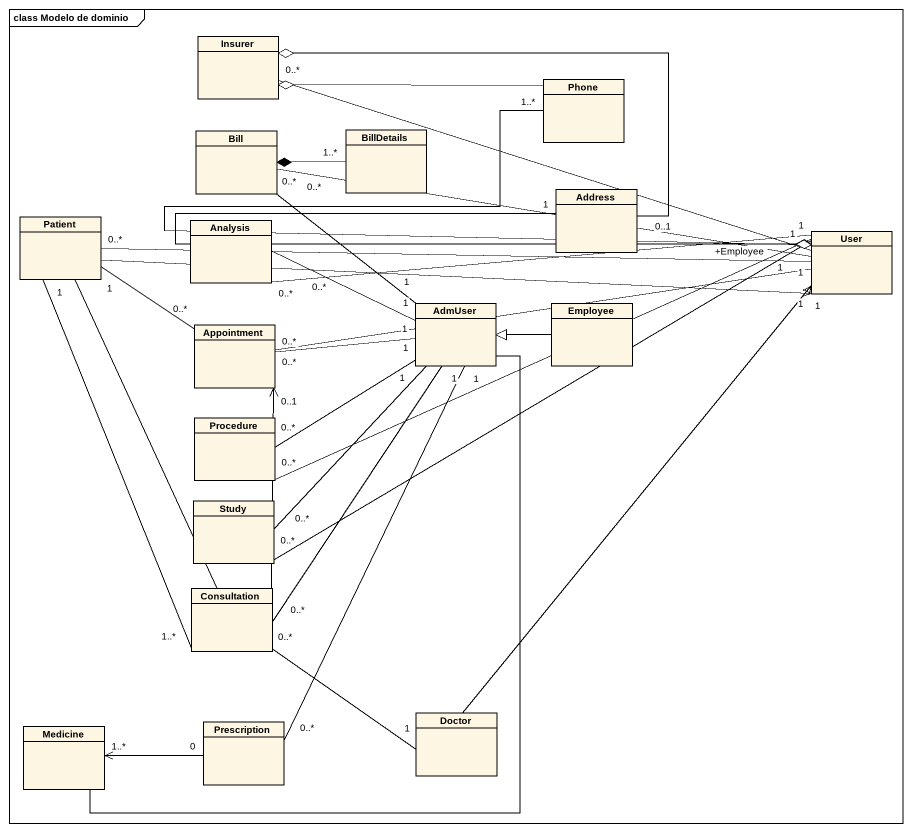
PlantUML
@startuml
mainframe class Modelo de dominio
hide circle
hide empty members
class Insurer
class Phone
class Bill
class BillDetails
class Address
class Patient
class Analysis
class User
class Appointment
class AdmUser
class Employee
class Procedure
class Study
class Consultation
class Medicine
class Prescription
class Doctor
Phone -left-o Insurer
Phone "1..*" -right-o User
BillDetails "1..*" -left-* Bill
Address "0..1" -left-o Insurer
Address "1" -right-o User
Patient -right-> "1" User
Patient "1" -- "0..*" Appointment
Patient "1" -- "1..*" Consultation
User -left- "0..*" Insurer
User -left- "0..*" Bill
User "+Employee\n1" -left- "0..*" Patient
User "1" -left- "0..*" Analysis
User -left- "0..*" Appointment
User "1" -left- "0..*" Procedure
User "1" -left- "0..*" Study
AdmUser "1" -up- "0..*" Bill
AdmUser "1" -left- "0..*" Analysis
AdmUser "1" -left- "0..*" Appointment
AdmUser "1" -left- "0..*" Procedure
AdmUser "1" -- "0..*" Study
AdmUser "1" -- "0..*" Consultation
AdmUser -- Medicine
AdmUser "1" -- "0..*" Prescription
Employee -left-|> AdmUser
Consultation -up- Patient
Consultation -up-> "0..1" Appointment
Prescription "0" -left-> "1..*" Medicine
Doctor -up-> "1" User
Doctor "1" -left- "0..*" Consultation
@enduml
